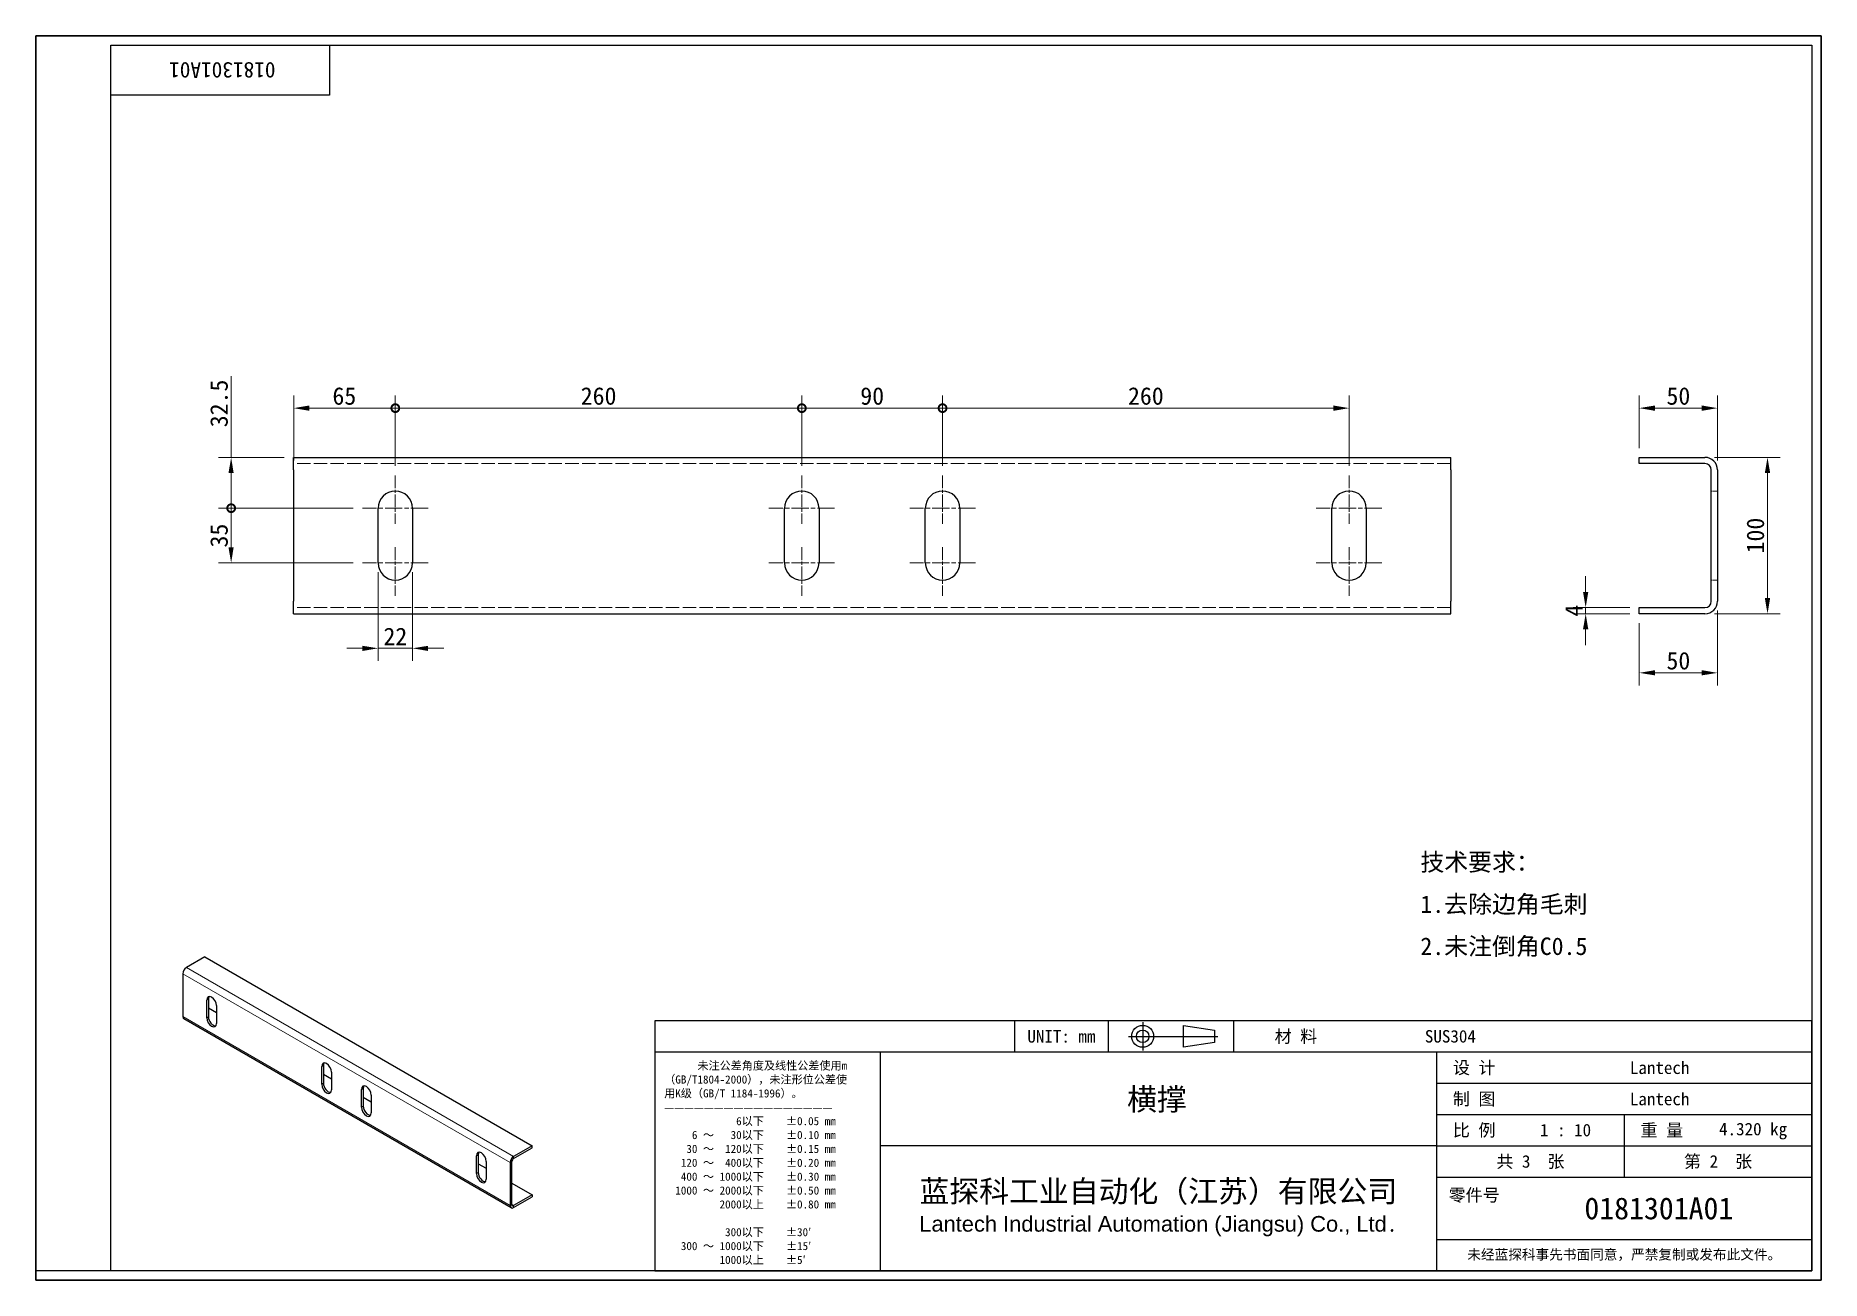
# Model space of a CAD drawing. Header units: millimetres. Extents: x 24 to 1166, y 22 to 818.
import ezdxf
from ezdxf.enums import TextEntityAlignment as Align

# ---------------------------------------------------------------- set-up
doc = ezdxf.new("R2010")
doc.units = ezdxf.units.MM
doc.header["$LTSCALE"] = 4
doc.linetypes.add('CHAIN', pattern=[0.3543, 0.2362, -0.0295, 0.0591, -0.0295])
doc.linetypes.add('DASHED', pattern=[0.2067, 0.1654, -0.0413])
for name, color, linetype, lineweight in [('1', 7, 'Continuous', 18), ('可见 (ISO)', 7, 'Continuous', 25), ('可见窄的 (ISO)', 7, 'Continuous', 18), ('图框 (ISO)', 7, 'Continuous', 35), ('标题 (ISO)', 7, 'Continuous', 25)]:
    doc.layers.add(name, color=color, linetype=linetype, lineweight=lineweight)
for name, color, linetype, lineweight, true_color in [('中心标记 (ISO)', 1, 'CHAIN', 18, 0xff0000), ('尺寸 (ISO)', 7, 'Continuous', 18, 0x008000), ('符号 (ISO)', 7, 'Continuous', 18, 0x008000), ('隐藏 (ISO)', 5, 'DASHED', 18, 0x0000ff)]:
    doc.layers.add(name, color=color, linetype=linetype, lineweight=lineweight, true_color=true_color)
doc.styles.add('文本样式164', font='SimSun.ttf')
doc.styles.add('文本样式165', font='SimSun.ttf')
doc.styles.add('文本样式74', font='SimSun.ttf')
doc.styles.add('最新国标', font='simfang.ttf')
doc.styles.add('注释文本 (ISO)', font='simfang.ttf')
doc.dimstyles.new('默认 (GB)', dxfattribs={"dimscale": 4, "dimtxt": 2.8, "dimasz": 2.5, "dimexe": 2, "dimexo": 1.5, "dimgap": 0.5, "dimtad": 1, "dimtoh": 1, "dimdsep": 46, "dimtxsty": '最新国标', "dimcen": 0.09, "dimdle": 10, "dimclrd": 256, "dimclre": 256, "dimclrt": 256, "dimaunit": 1, "dimadec": 3, "dimazin": 2, "dimtfac": 0.535714, "dimtdec": 3, "dimtmove": 0, "dimatfit": 3, "dimfxl": 0, "dimtolj": 1, "dimlwd": -1, "dimlwe": -1, "dimarcsym": 0})

# ---------------------------------------------------------------- blocks, each defined once
blk = doc.blocks.new('图框 最新国标')
at = {"layer": '图框 (ISO)'}
for p, q in [((6, 7), (6, 204.5)), ((6, 204.5), (291.5, 204.5)), ((291.5, 204.5), (291.5, 5.5)), ((6, 7), (6, 5.5)), ((6, 7), (6, 5.5)), ((291.5, 5.5), (6, 5.5))]:
    blk.add_line(p, q, dxfattribs=at)
at = {"layer": '图框 (ISO)', "color": 7, "linetype": 'Continuous', "lineweight": 25}
for p, q in [((18, 203), (290, 203)), ((18, 7), (18, 203)), ((18, 203), (290, 203)), ((53, 203), (53, 195)), ((290, 203), (290, 7)), ((290, 203), (290, 7)), ((53, 195), (18, 195)), ((290, 7), (6, 7)), ((290, 7), (18, 7))]:
    blk.add_line(p, q, dxfattribs=at)
at = {"layer": '图框 (ISO)', "style": '文本样式74'}
blk.add_attdef('零件代号_001', (44.34, 200.25), '', height=2.5, rotation=180, dxfattribs=at)
blk = doc.blocks.new('标题栏 最新国标')
at = {"layer": '标题 (ISO)'}
for p, q in [((381.98, -183.84), (196.98, -183.84)), ((196.98, -183.84), (196.98, -223.84)), ((254.48, -183.84), (254.48, -188.84)), ((269.48, -183.84), (269.48, -188.84)), ((281.48, -188.09), (281.48, -184.59)), ((281.48, -184.59), (286.48, -185.34)), ((286.48, -185.34), (286.48, -187.34)), ((289.48, -183.84), (289.48, -188.84)), ((381.98, -223.84), (381.98, -183.84)), ((383.48, -183.84), (383.48, -225.34)), ((286.48, -187.34), (281.48, -188.09)), ((196.98, -188.84), (381.98, -188.84)), ((232.98, -188.84), (232.98, -223.84)), ((321.98, -188.84), (321.98, -223.84)), ((321.98, -193.84), (381.98, -193.84)), ((321.98, -198.84), (381.98, -198.84)), ((351.98, -198.84), (351.98, -208.84)), ((321.98, -203.84), (232.98, -203.84)), ((321.98, -203.84), (381.98, -203.84)), ((321.98, -208.84), (381.98, -208.84)), ((321.98, -218.84), (381.98, -218.84)), ((196.98, -223.84), (381.98, -223.84)), ((383.48, -225.34), (196.98, -225.34))]:
    blk.add_line(p, q, dxfattribs=at)
at = {"layer": '标题 (ISO)', "linetype": 'CHAIN', "ltscale": 5.000333}
blk.add_line((274.98, -184.09), (274.98, -188.59), dxfattribs=at)
at = {"layer": '标题 (ISO)', "linetype": 'CHAIN', "ltscale": 15.834605}
blk.add_line((272.73, -186.34), (286.98, -186.34), dxfattribs=at)
at = {"layer": '标题 (ISO)'}
for radius in [1.75, 1]:
    blk.add_circle((274.98, -186.34), radius, dxfattribs=at)
at = {"layer": '1', "style": '文本样式164'}
for s, p in [('UNIT: mm', (261.98, -186.34)), ('材 料', (299.48, -186.34)), ('设 计', (327.98, -191.34)), ('制 图', (327.98, -196.34)), ('比 例', (327.98, -201.34)), ('重 量', (357.98, -201.34)), ('共 3  张', (336.98, -206.34)), ('第 2  张', (366.98, -206.34))]:
    blk.add_text(s, height=2, dxfattribs=at).set_placement(p, align=Align.MIDDLE_CENTER)
at = {"layer": '标题 (ISO)', "style": '注释文本 (ISO)'}
for s, insert, char_height, attachment_point, line_spacing_factor in [('\\fSimSun|b0|i0;{\\H1.3000;      未注公差角度及线性公差使用m\\P}\\fSimSun|b0|i0;{\\H1.3000;（GB/T1804-2000），未注形位公差使\\P}\\fSimSun|b0|i0;{\\H1.3000;用K级（GB/T 1184-1996）。\\P}\\fSimSun|b0|i0;{\\H1.3000;—————————————————\\P}\\fSimSun|b0|i0;{\\H1.3000;             6以下    ±0.05 mm\\P}\\fSimSun|b0|i0;{\\H1.3000;     6 ～   30以下    ±0.10 mm\\P}\\fSimSun|b0|i0;{\\H1.3000;    30 ～  120以下    ±0.15 mm\\P}\\fSimSun|b0|i0;{\\H1.3000;   120 ～  400以下    ±0.20 mm\\P}\\fSimSun|b0|i0;{\\H1.3000;   400 ～ 1000以下    ±0.30 mm\\P}\\fSimSun|b0|i0;{\\H1.3000;  1000 ～ 2000以下    ±0.50 mm\\P}\\fSimSun|b0|i0;{\\H1.3000;          2000以上    ±0.80 mm\\P}\\fSimSun|b0|i0;{\\H1.3000;\\P}\\fSimSun|b0|i0;{\\H1.3000;           300以下    ±30′\\P}\\fSimSun|b0|i0;{\\H1.3000;   300 ～ 1000以下    ±15′\\P}\\fSimSun|b0|i0;{\\H1.3000;          1000以上    ±5′}', (198.48, -206.63), 1.3, 4, 1.023913), ('{\\fMicrosoft YaHei|b0|i0|c134|p34;\\H1.75x;蓝探科工业自动化（江苏）有限公司\\P\\fArial|b0|i0|c0|p34;\\H0.71429x;Lantech Industrial Automation (Jiangsu) Co., Ltd\\fFangSong|b0|i0|c134|p49;.\\H1.15195x; }', (277.48, -213.84), 2, 5, 0.978695)]:
    blk.add_mtext(s, dxfattribs=dict(at, insert=insert, char_height=char_height, attachment_point=attachment_point, line_spacing_factor=line_spacing_factor))
at = {"layer": '标题 (ISO)', "attachment_point": 5, "style": '注释文本 (ISO)'}
for s, insert, char_height in [('\\fFangSong|b0|i0;零件号', (327.98, -211.84), 2), ('\\fSimSun|b0|i0;{\\H1.6000;未经蓝探科事先书面同意，严禁复制或发布此文件。}', (351.98, -221.34), 1.6)]:
    blk.add_mtext(s, dxfattribs=dict(at, insert=insert, char_height=char_height))
at = {"layer": '标题 (ISO)'}
for tag, p, height, style in [('材料_001', (320.09, -187.33), 2, '注释文本 (ISO)'), ('设计人_001', (352.87, -192.36), 2, '注释文本 (ISO)'), ('库存编号_001', (272.49, -198.15), 3.5, '文本样式165'), ('设计人_001', (352.87, -197.36), 2, '注释文本 (ISO)'), ('视图比例_001', (338.51, -202.33), 2, '注释文本 (ISO)'), ('质量\\P3;_001', (367.14, -202.16), 2, '注释文本 (ISO)'), ('零件代号_001', (345.61, -215.59), 3.5, '文本样式165')]:
    blk.add_attdef(tag, p, '', height=height, dxfattribs=dict(at, style=style))
blk = doc.blocks.new('_DotSmall')
at = {"color": 0, "linetype": 'ByBlock', "const_width": 0.5}
blk.add_lwpolyline([(-0.0625, 0, 1), (0.0625, 0, 1)], format="xyb", close=True, dxfattribs=at)
blk = doc.blocks.new('*D5')
at = {"layer": 'Defpoints', "color": 0, "transparency": 16777216}
for p in [(254, 579.8), (189, 540.3), (254, 536.8)]:
    blk.add_point(p, dxfattribs=at)
at = {"layer": '尺寸 (ISO)', "color": 116, "true_color": 0x00803f, "transparency": 16777216}
for p, q in [((189, 546.3), (189, 587.8)), ((254, 542.8), (254, 587.8)), ((199, 579.8), (254, 579.8))]:
    blk.add_line(p, q, dxfattribs=at)
blk.add_solid([(199, 581.5), (199, 578.1), (189, 579.8)], dxfattribs=at)
at = {"layer": '尺寸 (ISO)', "color": 116, "true_color": 0x00803f, "transparency": 16777216, "xscale": 10, "yscale": 10, "zscale": 10}
blk.add_blockref('_DotSmall', (254, 579.8), dxfattribs=at)
at = {"layer": '尺寸 (ISO)', "transparency": 16777216, "insert": (221.4, 587.5), "char_height": 11.2, "attachment_point": 5, "style": '最新国标'}
blk.add_mtext('\\A1;65', dxfattribs=at)
blk = doc.blocks.new('*D7')
at = {"layer": 'Defpoints', "color": 0, "transparency": 16777216}
for p in [(514, 579.8), (254, 536.8), (514, 536.8)]:
    blk.add_point(p, dxfattribs=at)
at = {"layer": '尺寸 (ISO)', "color": 116, "true_color": 0x00803f, "transparency": 16777216}
for p, q in [((254, 542.8), (254, 587.8)), ((514, 542.8), (514, 587.8)), ((254, 579.8), (514, 579.8))]:
    blk.add_line(p, q, dxfattribs=at)
at = {"layer": '尺寸 (ISO)', "color": 116, "true_color": 0x00803f, "transparency": 16777216, "xscale": 10, "yscale": 10, "zscale": 10, "rotation": 180}
blk.add_blockref('_DotSmall', (254, 579.8), dxfattribs=at)
at = {"layer": '尺寸 (ISO)', "color": 116, "true_color": 0x00803f, "transparency": 16777216, "xscale": 10, "yscale": 10, "zscale": 10}
blk.add_blockref('_DotSmall', (514, 579.8), dxfattribs=at)
at = {"layer": '尺寸 (ISO)', "transparency": 16777216, "insert": (384, 587.5), "char_height": 11.2, "attachment_point": 5, "style": '最新国标'}
blk.add_mtext('\\A1;260', dxfattribs=at)
blk = doc.blocks.new('*D8')
at = {"layer": 'Defpoints', "color": 0, "transparency": 16777216}
for p in [(604, 579.8), (514, 536.8), (604, 536.8)]:
    blk.add_point(p, dxfattribs=at)
at = {"layer": '尺寸 (ISO)', "color": 116, "true_color": 0x00803f, "transparency": 16777216}
for p, q in [((514, 542.8), (514, 587.8)), ((604, 542.8), (604, 587.8)), ((514, 579.8), (604, 579.8))]:
    blk.add_line(p, q, dxfattribs=at)
at = {"layer": '尺寸 (ISO)', "color": 116, "true_color": 0x00803f, "transparency": 16777216, "xscale": 10, "yscale": 10, "zscale": 10, "rotation": 180}
blk.add_blockref('_DotSmall', (514, 579.8), dxfattribs=at)
at = {"layer": '尺寸 (ISO)', "color": 116, "true_color": 0x00803f, "transparency": 16777216, "xscale": 10, "yscale": 10, "zscale": 10}
blk.add_blockref('_DotSmall', (604, 579.8), dxfattribs=at)
at = {"layer": '尺寸 (ISO)', "transparency": 16777216, "insert": (559, 587.5), "char_height": 11.2, "attachment_point": 5, "style": '最新国标'}
blk.add_mtext('\\A1;90', dxfattribs=at)
blk = doc.blocks.new('*D9')
at = {"layer": 'Defpoints', "color": 0, "transparency": 16777216}
for p in [(864, 579.8), (604, 536.8), (864, 536.8)]:
    blk.add_point(p, dxfattribs=at)
at = {"layer": '尺寸 (ISO)', "color": 116, "true_color": 0x00803f, "transparency": 16777216}
for p, q in [((604, 542.8), (604, 587.8)), ((864, 542.8), (864, 587.8)), ((604, 579.8), (854, 579.8))]:
    blk.add_line(p, q, dxfattribs=at)
blk.add_solid([(854, 581.5), (854, 578.1), (864, 579.8)], dxfattribs=at)
at = {"layer": '尺寸 (ISO)', "color": 116, "true_color": 0x00803f, "transparency": 16777216, "xscale": 10, "yscale": 10, "zscale": 10, "rotation": 180}
blk.add_blockref('_DotSmall', (604, 579.8), dxfattribs=at)
at = {"layer": '尺寸 (ISO)', "transparency": 16777216, "insert": (734, 587.5), "char_height": 11.2, "attachment_point": 5, "style": '最新国标'}
blk.add_mtext('\\A1;260', dxfattribs=at)
blk = doc.blocks.new('*D10')
at = {"layer": 'Defpoints', "color": 0, "transparency": 16777216}
for p in [(149, 515.8), (233, 515.8), (233, 480.8)]:
    blk.add_point(p, dxfattribs=at)
at = {"layer": '尺寸 (ISO)', "color": 116, "true_color": 0x00803f, "transparency": 16777216}
for p, q in [((227, 515.8), (141, 515.8)), ((149, 490.8), (149, 515.8)), ((227, 480.8), (141, 480.8))]:
    blk.add_line(p, q, dxfattribs=at)
blk.add_solid([(147.3, 490.8), (150.6, 490.8), (149, 480.8)], dxfattribs=at)
at = {"layer": '尺寸 (ISO)', "color": 116, "true_color": 0x00803f, "transparency": 16777216, "xscale": 10, "yscale": 10, "zscale": 10, "rotation": 90}
blk.add_blockref('_DotSmall', (149, 515.8), dxfattribs=at)
at = {"layer": '尺寸 (ISO)', "transparency": 16777216, "insert": (141.3, 498.3), "char_height": 11.2, "attachment_point": 5, "rotation": 90, "style": '最新国标'}
blk.add_mtext('\\A1;35', dxfattribs=at)
blk = doc.blocks.new('*D11')
at = {"layer": 'Defpoints', "color": 0, "transparency": 16777216}
for p in [(149, 548.3), (189, 548.3), (233, 515.8)]:
    blk.add_point(p, dxfattribs=at)
at = {"layer": '尺寸 (ISO)', "color": 116, "true_color": 0x00803f, "transparency": 16777216}
for p, q in [((149, 548.3), (149, 600.2)), ((183, 548.3), (141, 548.3)), ((149, 515.8), (149, 538.3)), ((227, 515.8), (141, 515.8))]:
    blk.add_line(p, q, dxfattribs=at)
blk.add_solid([(147.3, 538.3), (150.6, 538.3), (149, 548.3)], dxfattribs=at)
at = {"layer": '尺寸 (ISO)', "color": 116, "true_color": 0x00803f, "transparency": 16777216, "xscale": 10, "yscale": 10, "zscale": 10, "rotation": 270}
blk.add_blockref('_DotSmall', (149, 515.8), dxfattribs=at)
at = {"layer": '尺寸 (ISO)', "transparency": 16777216, "insert": (141.3, 582.8), "char_height": 11.2, "attachment_point": 5, "rotation": 90, "style": '最新国标'}
blk.add_mtext('\\A1;32.5', dxfattribs=at)
blk = doc.blocks.new('*D12')
at = {"layer": 'Defpoints', "color": 0, "transparency": 16777216}
for p in [(243, 480.8), (265, 480.8), (265, 426.2)]:
    blk.add_point(p, dxfattribs=at)
at = {"layer": '尺寸 (ISO)', "color": 116, "true_color": 0x00803f, "transparency": 16777216}
for p, q in [((243, 474.8), (243, 418.2)), ((265, 474.8), (265, 418.2)), ((233, 426.2), (223, 426.2)), ((243, 426.2), (265, 426.2)), ((275, 426.2), (285, 426.2))]:
    blk.add_line(p, q, dxfattribs=at)
for points in [[(233, 427.8), (233, 424.5), (243, 426.2)], [(275, 427.8), (275, 424.5), (265, 426.2)]]:
    blk.add_solid(points, dxfattribs=at)
at = {"layer": '尺寸 (ISO)', "transparency": 16777216, "insert": (254, 433.8), "char_height": 11.2, "attachment_point": 5, "style": '最新国标'}
blk.add_mtext('\\A1;22', dxfattribs=at)
blk = doc.blocks.new('*D13')
at = {"layer": 'Defpoints', "color": 0, "transparency": 16777216}
for p in [(1099.6, 579.8), (1049.6, 548.3), (1099.6, 540.3)]:
    blk.add_point(p, dxfattribs=at)
at = {"layer": '尺寸 (ISO)', "color": 116, "true_color": 0x00803f, "transparency": 16777216}
for p, q in [((1049.6, 554.3), (1049.6, 587.8)), ((1099.6, 546.3), (1099.6, 587.8)), ((1059.6, 579.8), (1089.6, 579.8))]:
    blk.add_line(p, q, dxfattribs=at)
for points in [[(1059.6, 581.5), (1059.6, 578.1), (1049.6, 579.8)], [(1089.6, 581.5), (1089.6, 578.1), (1099.6, 579.8)]]:
    blk.add_solid(points, dxfattribs=at)
at = {"layer": '尺寸 (ISO)', "transparency": 16777216, "insert": (1074.6, 587.5), "char_height": 11.2, "attachment_point": 5, "style": '最新国标'}
blk.add_mtext('\\A1;50', dxfattribs=at)
blk = doc.blocks.new('*D14')
at = {"layer": 'Defpoints', "color": 0, "transparency": 16777216}
for p in [(1049.6, 448.3), (1099.6, 456.3), (1099.6, 410.5)]:
    blk.add_point(p, dxfattribs=at)
at = {"layer": '尺寸 (ISO)', "color": 116, "true_color": 0x00803f, "transparency": 16777216}
for p, q in [((1099.6, 450.3), (1099.6, 402.5)), ((1049.6, 442.3), (1049.6, 402.5)), ((1059.6, 410.5), (1089.6, 410.5))]:
    blk.add_line(p, q, dxfattribs=at)
for points in [[(1059.6, 412.2), (1059.6, 408.9), (1049.6, 410.5)], [(1089.6, 412.2), (1089.6, 408.9), (1099.6, 410.5)]]:
    blk.add_solid(points, dxfattribs=at)
at = {"layer": '尺寸 (ISO)', "transparency": 16777216, "insert": (1074.6, 418.2), "char_height": 11.2, "attachment_point": 5, "style": '最新国标'}
blk.add_mtext('\\A1;50', dxfattribs=at)
blk = doc.blocks.new('*D15')
at = {"layer": 'Defpoints', "color": 0, "transparency": 16777216}
for p in [(1091.6, 548.3), (1091.6, 448.3), (1131.6, 448.3)]:
    blk.add_point(p, dxfattribs=at)
at = {"layer": '尺寸 (ISO)', "color": 116, "true_color": 0x00803f, "transparency": 16777216}
for p, q in [((1097.6, 548.3), (1139.6, 548.3)), ((1131.6, 538.3), (1131.6, 458.3)), ((1097.6, 448.3), (1139.6, 448.3))]:
    blk.add_line(p, q, dxfattribs=at)
for points in [[(1129.9, 538.3), (1133.3, 538.3), (1131.6, 548.3)], [(1129.9, 458.3), (1133.3, 458.3), (1131.6, 448.3)]]:
    blk.add_solid(points, dxfattribs=at)
at = {"layer": '尺寸 (ISO)', "transparency": 16777216, "insert": (1123.9, 498.3), "char_height": 11.2, "attachment_point": 5, "rotation": 90, "style": '最新国标'}
blk.add_mtext('\\A1;100', dxfattribs=at)
blk = doc.blocks.new('*D16')
at = {"layer": 'Defpoints', "color": 0, "transparency": 16777216}
for p in [(1015.3, 448.3), (1049.6, 452.3), (1049.6, 448.3)]:
    blk.add_point(p, dxfattribs=at)
at = {"layer": '尺寸 (ISO)', "color": 116, "true_color": 0x00803f, "transparency": 16777216}
for p, q in [((1015.3, 462.3), (1015.3, 472.3)), ((1043.6, 452.3), (1007.3, 452.3)), ((1043.6, 448.3), (1007.3, 448.3)), ((1015.3, 452.3), (1015.3, 448.3)), ((1015.3, 438.3), (1015.3, 428.3))]:
    blk.add_line(p, q, dxfattribs=at)
for points in [[(1013.6, 462.3), (1017, 462.3), (1015.3, 452.3)], [(1013.6, 438.3), (1017, 438.3), (1015.3, 448.3)]]:
    blk.add_solid(points, dxfattribs=at)
at = {"layer": '尺寸 (ISO)', "transparency": 16777216, "insert": (1007.7, 450.3), "char_height": 11.2, "attachment_point": 5, "rotation": 90, "style": '最新国标'}
blk.add_mtext('\\A1;4', dxfattribs=at)

msp = doc.modelspace()

# ---------------------------------------------------------------- linework, layer by layer
at = {"layer": '中心标记 (ISO)', "ltscale": 8.611757}
for p, q in [((253.972, 536.798), (253.972, 505.798)), ((513.972, 536.798), (513.972, 505.798)), ((603.972, 536.798), (603.972, 505.798)), ((863.972, 536.798), (863.972, 505.798)), ((253.972, 490.798), (253.972, 459.798)), ((513.972, 490.798), (513.972, 459.798)), ((603.972, 490.798), (603.972, 459.798)), ((863.972, 490.798), (863.972, 459.798))]:
    msp.add_line(p, q, dxfattribs=at)
at = {"layer": '中心标记 (ISO)', "ltscale": 11.667578}
for p, q in [((274.972, 515.798), (232.972, 515.798)), ((534.972, 515.798), (492.972, 515.798)), ((624.972, 515.798), (582.972, 515.798)), ((884.972, 515.798), (842.972, 515.798)), ((274.972, 480.798), (232.972, 480.798)), ((534.972, 480.798), (492.972, 480.798)), ((624.972, 480.798), (582.972, 480.798)), ((884.972, 480.798), (842.972, 480.798))]:
    msp.add_line(p, q, dxfattribs=at)
at = {"layer": '可见 (ISO)'}
for p, q in [((188.972, 540.298), (188.972, 548.298)), ((188.972, 548.298), (928.972, 548.298)), ((928.972, 540.298), (928.972, 548.298)), ((1049.606, 544.298), (1049.606, 548.298)), ((1049.606, 548.298), (1091.606, 548.298)), ((188.972, 540.298), (188.972, 456.298)), ((928.972, 540.298), (928.972, 456.298)), ((1091.606, 544.298), (1049.606, 544.298)), ((1095.606, 456.298), (1095.606, 540.298)), ((1099.606, 540.298), (1099.606, 456.298)), ((242.972, 480.798), (242.972, 515.798)), ((264.972, 515.798), (264.972, 480.798)), ((502.972, 480.798), (502.972, 515.798)), ((524.972, 515.798), (524.972, 480.798)), ((592.972, 480.798), (592.972, 515.798)), ((614.972, 515.798), (614.972, 480.798)), ((852.972, 480.798), (852.972, 515.798)), ((874.972, 515.798), (874.972, 480.798)), ((188.972, 448.298), (188.972, 456.298)), ((188.972, 448.298), (928.972, 448.298)), ((928.972, 448.298), (928.972, 456.298)), ((1049.606, 452.298), (1091.606, 452.298)), ((1049.606, 448.298), (1049.606, 452.298)), ((1091.606, 448.298), (1049.606, 448.298)), ((132.23, 228.85), (120.351, 221.992)), ((132.23, 228.85), (341.534, 108.009)), ((118.088, 218.073), (118.088, 190.638)), ((133.361, 189.822), (133.361, 201.253)), ((134.493, 201.906), (134.493, 190.475)), ((134.493, 196.19), (139.584, 193.251)), ((139.584, 197.66), (139.584, 186.229)), ((328.054, 68.332), (118.751, 189.173)), ((206.901, 147.364), (206.901, 158.795)), ((208.032, 159.448), (208.032, 148.017)), ((208.032, 153.733), (213.123, 150.793)), ((213.123, 155.202), (213.123, 143.771)), ((232.356, 132.667), (232.356, 144.098)), ((233.488, 144.751), (233.488, 133.32)), ((233.488, 139.036), (238.579, 136.096)), ((238.579, 140.505), (238.579, 129.074)), ((341.534, 108.009), (329.654, 101.15)), ((329.654, 99.844), (341.534, 106.702)), ((341.534, 106.702), (341.534, 108.009)), ((305.896, 90.209), (305.896, 101.64)), ((307.027, 102.293), (307.027, 90.862)), ((307.027, 96.578), (312.118, 93.638)), ((312.118, 98.048), (312.118, 86.617)), ((327.392, 97.231), (327.392, 69.797)), ((328.523, 70.45), (328.523, 97.884)), ((328.523, 84.167), (341.534, 76.655)), ((341.534, 76.655), (329.654, 69.797)), ((329.654, 68.49), (341.534, 75.349)), ((341.534, 76.655), (341.534, 75.349))]:
    msp.add_line(p, q, dxfattribs=at)
for centre, radius, start, end in [((1091.606, 540.298), 8, 0, 90), ((1091.606, 540.298), 4, 0, 90), ((253.972, 515.798), 11, 0, 180), ((513.972, 515.798), 11, 0, 180), ((603.972, 515.798), 11, 0, 180), ((863.972, 515.798), 11, 0, 180), ((253.972, 480.798), 11, 180, 0), ((513.972, 480.798), 11, 180, 0), ((603.972, 480.798), 11, 180, 0), ((863.972, 480.798), 11, 180, 0), ((1091.606, 456.298), 4, 270, 0), ((1091.606, 456.298), 8, 270, 0)]:
    msp.add_arc(centre, radius, start, end, dxfattribs=at)
for centre, major_axis, start_param, end_param in [((120.351, 219.379), (-1.6, -2.771), 3.92699082, 5.49778714), ((136.473, 199.456), (-2.2, 3.811), 3.92699082, 7.06858347), ((137.604, 200.11), (-2.2, 3.811), 0.2600509, 0.78539816), ((120.351, 191.945), (-1.6, -2.771), 5.49778714, 6.28318531), ((136.473, 188.025), (2.2, -3.811), 3.92699082, 7.06858347), ((137.604, 188.679), (2.2, -3.811), 3.92699082, 6.02313441), ((210.012, 156.999), (-2.2, 3.811), 3.92699082, 7.06858347), ((211.143, 157.652), (-2.2, 3.811), 0.2600509, 0.78539816), ((210.012, 145.568), (2.2, -3.811), 3.92699082, 7.06858347), ((211.143, 146.221), (2.2, -3.811), 3.92699082, 6.02313441), ((235.468, 142.302), (-2.2, 3.811), 3.92699082, 7.06858347), ((236.599, 142.955), (-2.2, 3.811), 0.2600509, 0.78539816), ((235.468, 130.871), (2.2, -3.811), 3.92699082, 7.06858347), ((236.599, 131.524), (2.2, -3.811), 3.92699082, 6.02313441), ((309.007, 99.844), (-2.2, 3.811), 3.92699082, 7.06858347), ((310.138, 100.497), (-2.2, 3.811), 0.2600509, 0.78539816), ((329.654, 98.537), (-1.6, -2.771), 3.92699082, 5.49778714), ((329.654, 98.537), (0.8, 1.386), 0.78539816, 2.35619449), ((309.007, 88.413), (2.2, -3.811), 3.92699082, 7.06858347), ((310.138, 89.066), (2.2, -3.811), 3.92699082, 6.02313441), ((329.654, 71.103), (-1.6, -2.771), 5.49778714, 7.06858347), ((329.654, 71.103), (-0.8, -1.386), 5.49778714, 7.06858347)]:
    msp.add_ellipse(centre, major_axis=major_axis, ratio=0.57735027, start_param=start_param, end_param=end_param, dxfattribs=at)
at = {"layer": '可见窄的 (ISO)'}
for p, q in [((118.088, 218.073), (327.392, 97.231)), ((120.351, 221.992), (329.654, 101.15)), ((133.361, 201.253), (134.493, 201.906)), ((118.088, 190.638), (327.392, 69.797)), ((133.361, 189.822), (134.493, 190.475)), ((206.901, 158.795), (208.032, 159.448)), ((206.901, 147.364), (208.032, 148.017)), ((232.356, 144.098), (233.488, 144.751)), ((232.356, 132.667), (233.488, 133.32)), ((305.896, 101.64), (307.027, 102.293)), ((327.392, 97.231), (328.523, 97.884)), ((329.654, 101.15), (329.654, 99.844)), ((305.896, 90.209), (307.027, 90.862)), ((327.392, 69.797), (328.523, 70.45)), ((329.654, 69.797), (328.523, 70.45)), ((329.654, 68.49), (329.654, 69.797))]:
    msp.add_line(p, q, dxfattribs=at)
at = {"layer": '隐藏 (ISO)', "ltscale": 12.97126}
for p, q in [((928.972, 544.298), (188.972, 544.298)), ((928.972, 452.298), (188.972, 452.298))]:
    msp.add_line(p, q, dxfattribs=at)
at = {"layer": '隐藏 (ISO)', "ltscale": 1.904597}
for p, q in [((1099.606, 526.798), (1095.606, 526.798)), ((1099.606, 469.798), (1095.606, 469.798))]:
    msp.add_line(p, q, dxfattribs=at)

# ---------------------------------------------------------------- block references
at = {"xscale": 4, "yscale": 4, "zscale": 4}
msp.add_blockref('图框 最新国标', (0, 0), dxfattribs=at).add_auto_attribs({'零件代号_001': '0181301A01'})
ref = msp.add_blockref('标题栏 最新国标', (-367.93, 923.377), dxfattribs=dict(xscale=4, yscale=4, zscale=4))
ref.add_attrib('零件代号_001', '0181301A01', (1014.492, 61), dxfattribs={"layer": '标题 (ISO)', "height": 14, "style": '文本样式165'})
ref.add_attrib('库存编号_001', '横撑', (722.017, 130.765), dxfattribs={"layer": '标题 (ISO)', "height": 14, "style": '文本样式165'})
ref.add_attrib('质量\\P3;_001', '4.320 kg', (1100.617, 114.731), dxfattribs={"layer": '标题 (ISO)', "height": 8, "style": '注释文本 (ISO)'})
ref.add_attrib('视图比例_001', '1 : 10', (986.126, 114.069), dxfattribs={"layer": '标题 (ISO)', "height": 8, "style": '注释文本 (ISO)'})
ref.add_attrib('设计人_001', 'Lantech', (1043.566, 153.954), dxfattribs={"layer": '标题 (ISO)', "height": 8, "style": '注释文本 (ISO)'})
ref.add_attrib('设计人_001', 'Lantech', (1043.566, 133.954), dxfattribs={"layer": '标题 (ISO)', "height": 8, "style": '注释文本 (ISO)'})
ref.add_attrib('材料_001', 'SUS304', (912.446, 174.046), dxfattribs={"layer": '标题 (ISO)', "height": 8, "style": '注释文本 (ISO)'})

# ---------------------------------------------------------------- texts
at = {"layer": '符号 (ISO)', "insert": (909.596, 261.893), "char_height": 11.2, "width": 117.37076, "attachment_point": 4, "line_spacing_factor": 1.441304, "style": '注释文本 (ISO)'}
msp.add_mtext('\\fFangSong|b0|i0;{\\H11.2000;技术要求：\\P}\\fFangSong|b0|i0;{\\H11.2000;1.去除边角毛刺\\P}\\fFangSong|b0|i0;{\\H11.2000;2.未注倒角C0.5\\P}', dxfattribs=at)

# ---------------------------------------------------------------- dimensions: what is measured, and where the dimension line sits
at = {"layer": '尺寸 (ISO)', "color": 116, "true_color": 0x00803f}
for base, p1, p2, angle, override, picture, middle in [((148.972, 548.298), (232.972, 515.798), (188.972, 548.298), 90, {"dimgap": 0.5, "dimtoh": 0, "dimdec": 2, "dimblk1": 'DotSmall', "dimsah": 1, "dimdle": 0, "dimtol": 0, "dimlim": 0, "dimtp": 0, "dimtm": 0, "dimtdec": 3, "dimtofl": 0, "dimatfit": 2}, '*D11', (148.972, 582.778)), ((253.972, 579.798), (188.972, 540.298), (253.972, 536.798), 180, {"dimgap": 0.5, "dimtoh": 0, "dimdec": 2, "dimblk2": 'DotSmall', "dimsah": 1, "dimdle": 0, "dimtol": 0, "dimlim": 0, "dimtp": 0, "dimtm": 0, "dimtdec": 3, "dimtofl": 0, "dimatfit": 1}, '*D5', (221.432, 579.798)), ((513.972, 579.798), (253.972, 536.798), (513.972, 536.798), 180, {"dimgap": 0.5, "dimtoh": 0, "dimdec": 2, "dimblk1": 'DotSmall', "dimblk2": 'DotSmall', "dimsah": 1, "dimdle": 0, "dimtol": 0, "dimlim": 0, "dimtp": 0, "dimtm": 0, "dimtdec": 3, "dimtofl": 0, "dimatfit": 1}, '*D7', (384.012, 579.798)), ((603.972, 579.798), (513.972, 536.798), (603.972, 536.798), 180, {"dimgap": 0.5, "dimtoh": 0, "dimdec": 2, "dimblk1": 'DotSmall', "dimblk2": 'DotSmall', "dimsah": 1, "dimdle": 0, "dimtol": 0, "dimlim": 0, "dimtp": 0, "dimtm": 0, "dimtdec": 3, "dimtofl": 0, "dimatfit": 1}, '*D8', (559.012, 579.798)), ((863.972, 579.798), (603.972, 536.798), (863.972, 536.798), 180, {"dimgap": 0.5, "dimtoh": 0, "dimdec": 2, "dimblk1": 'DotSmall', "dimsah": 1, "dimdle": 0, "dimtol": 0, "dimlim": 0, "dimtp": 0, "dimtm": 0, "dimtdec": 3, "dimtofl": 0, "dimatfit": 1}, '*D9', (734.012, 579.798)), ((1099.606, 579.798), (1049.606, 548.298), (1099.606, 540.298), 180, {"dimgap": 0.5, "dimtoh": 0, "dimdec": 2, "dimtol": 0, "dimlim": 0, "dimtp": 0, "dimtm": 0, "dimtdec": 3, "dimtofl": 0, "dimatfit": 1}, '*D13', (1074.606, 579.798)), ((1131.606, 448.298), (1091.606, 548.298), (1091.606, 448.298), 270, {"dimgap": 0.5, "dimtoh": 0, "dimdec": 2, "dimtol": 0, "dimlim": 0, "dimtp": 0, "dimtm": 0, "dimtdec": 3, "dimtofl": 0, "dimatfit": 1}, '*D15', (1131.606, 498.298)), ((148.972, 515.798), (232.972, 480.798), (232.972, 515.798), 90, {"dimgap": 0.5, "dimtoh": 0, "dimdec": 2, "dimblk2": 'DotSmall', "dimsah": 1, "dimdle": 0, "dimtol": 0, "dimlim": 0, "dimtp": 0, "dimtm": 0, "dimtdec": 3, "dimtofl": 0, "dimatfit": 1}, '*D10', (148.972, 498.258)), ((264.972, 426.181), (242.972, 480.798), (264.972, 480.798), 180, {"dimgap": 0.5, "dimtoh": 0, "dimdec": 2, "dimtol": 0, "dimlim": 0, "dimtp": 0, "dimtm": 0, "dimtdec": 3, "dimtofl": 1, "dimatfit": 1}, '*D12', (253.972, 426.181)), ((1015.316, 448.298), (1049.606, 452.298), (1049.606, 448.298), 270, {"dimgap": 0.5, "dimtoh": 0, "dimdec": 2, "dimtol": 0, "dimlim": 0, "dimtp": 0, "dimtm": 0, "dimtdec": 3, "dimtofl": 1, "dimatfit": 1}, '*D16', (1015.316, 450.298)), ((1099.606, 410.549), (1049.606, 448.298), (1099.606, 456.298), 180, {"dimgap": 0.5, "dimtoh": 0, "dimdec": 2, "dimtol": 0, "dimlim": 0, "dimtp": 0, "dimtm": 0, "dimtdec": 3, "dimtofl": 0, "dimatfit": 1}, '*D14', (1074.606, 410.549))]:
    dim = msp.add_linear_dim(base=base, p1=p1, p2=p2, angle=angle, dimstyle='默认 (GB)', override=override, dxfattribs=at)
    dim.commit()
    dim.dimension.update_dxf_attribs({"geometry": picture, "text_midpoint": middle, "dimtype": 160})

doc.saveas('drawing.dxf')
